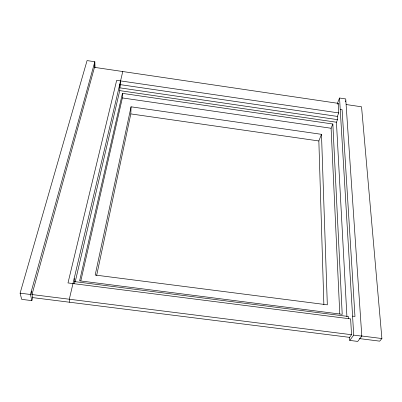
<?xml version="1.0" encoding="UTF-8"?>
<svg xmlns="http://www.w3.org/2000/svg" width="402" height="402" viewBox="0 0 402 402"><rect width="100%" height="100%" fill="white"/><g stroke="black" fill="none" stroke-linecap="round" stroke-linejoin="round"><path stroke-width="0.6" d="M75.169 282.063L119.741 90.616L119.816 84.078M94.354 63.496L94.475 67.35L338.218 103.359L338.77 112.937L337.333 116.414L337.509 119.655L119.776 87.832L120.515 84.661L120.565 80.902M80.807 280.963L122.369 97.932L122.444 93.364L332.851 124.017L342.213 314.329L79.631 280.832L122.444 93.364M96.646 275.511L130.816 113.912L131.047 106.806L321.489 134.333L327.328 304.827L95.189 275.043L131.047 106.806M73.978 283.847L74.506 281.591L74.179 278.465M122.761 71.531L69.305 299.234L69.677 302.249M95.023 67.636L94.837 61.737L87.068 60.586L20.1 293.174L21.683 299.354L31.848 300.631L32.678 297.606L31.291 291.42M94.475 67.35L31.989 294.54L351.544 334.715L350.634 318.902L67.993 282.938L116.665 80.33L338.77 112.937M31.848 300.631L30.446 294.475L94.837 61.737M323.871 304.595L318.851 140.961L321.489 134.333M337.358 103.435L339.549 98.018L345.725 98.937L361.81 336.132L357.725 341.414L349.755 340.419L349.589 337.363L351.544 334.715M337.816 104.359L338.218 103.359M339.78 313.947L331.102 128.253L332.851 124.017M346.921 316.655L336.439 122.228L337.509 119.655M345.424 101.746L345.846 100.736M349.755 340.419L353.715 335.112L339.549 98.018M346.212 104.54L361.554 106.806L381.9 338.534L379.704 341.142L359.378 338.59M361.413 335.956L381.9 338.534M20.1 293.174L30.446 294.475M353.715 335.112L361.81 336.132M32.678 297.606L349.589 337.363M352.579 316.123L354.966 316.424L342.112 109.696L340.233 109.419M74.506 281.591L348.428 316.5L348.554 318.781M130.816 113.912L318.851 140.961M120.515 84.661L337.333 116.414M119.741 90.616L336.439 122.228M122.369 97.932L331.102 128.253"/></g></svg>
